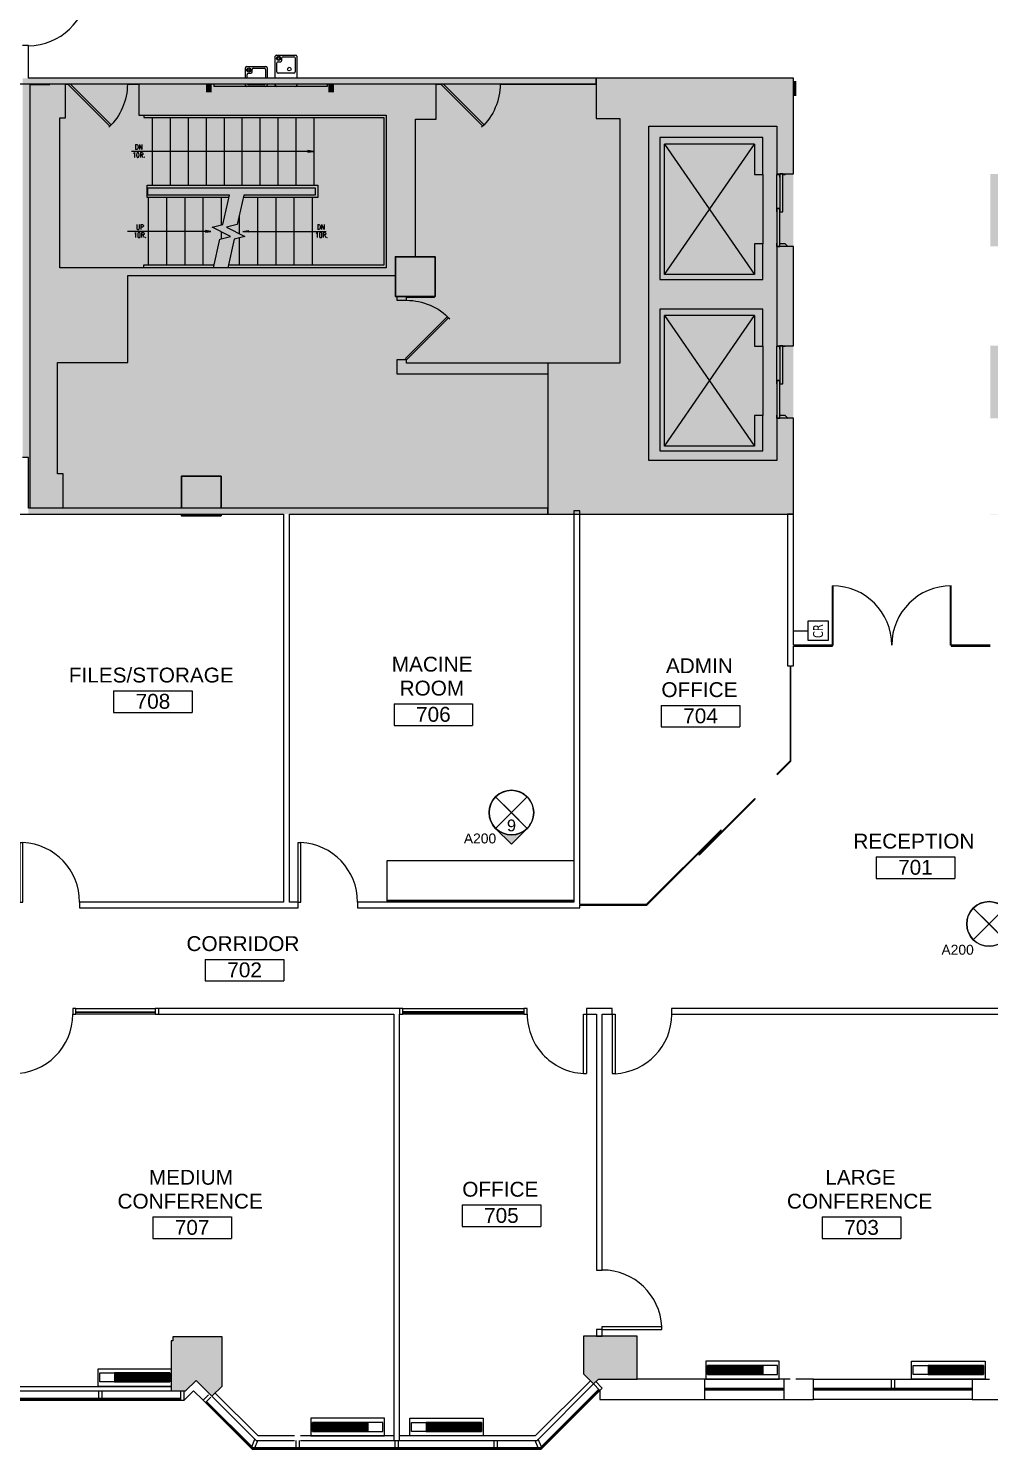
# Model space of a CAD drawing. Header units: inches. Extents: x 41 to 2397, y -2183 to 132.
# Drawn here: x 1273 to 1855, y -2183 to -1322 of the extents above; entities that cross this region are included whole.
import ezdxf

# ---------------------------------------------------------------- set-up
doc = ezdxf.new("R2010")
doc.units = ezdxf.units.IN
doc.header["$MEASUREMENT"] = 0
for name, color, linetype, lineweight in [('8260 Willow Oaks_dwg _2_', 8, 'Continuous', 9), ('A-ANNO-NOTE', 131, 'Continuous', 9), ('A-AREA-IDEN', 2, 'Continuous', 20), ('A-COLS', 52, 'Continuous', 13), ('A-DETL', 250, 'Continuous', 9), ('A-DETL-GENF', 92, 'Continuous', 9), ('A-DOOR', 31, 'Continuous', 9), ('A-DOOR-FRAM', 31, 'Continuous', 9), ('A-GLAZ', 151, 'Continuous', 9), ('A-WALL', 113, 'Continuous', 13), ('A-WALL-PATT', 111, 'Continuous', 13), ('G-ANNO-SYMB', 111, 'Continuous', 9), ('I-WALL', 2, 'Continuous', 9), ('LEVEL 07 BB', 250, 'Continuous', 9), ('Q-CASE', 31, 'Continuous', 9)]:
    doc.layers.add(name, color=color, linetype=linetype, lineweight=lineweight)
doc.styles.add('Arial_1', font='arial.ttf', dxfattribs={"height": 9})
doc.styles.add('Arial_2', font='arial.ttf', dxfattribs={"height": 6})
doc.styles.add('Arial_3', font='arial.ttf', dxfattribs={"height": 7.125})
doc.styles.add('RomanS', font='romans__.ttf', dxfattribs={"width": 0.7, "height": 3})
doc.styles.add('Tahoma', font='tahoma.ttf', dxfattribs={"width": 0.85, "height": 6})

# ---------------------------------------------------------------- blocks, each defined once
blk = doc.blocks.new('Double-Glass - No Frame - 72_ x 96_-2418753-New Construction - Partition Plan')
at = {"layer": 'A-DOOR', "color": 7, "lineweight": 20}
for p, q in [((-36, 36.25), (-35.5, 36.25)), ((-36, 0.25), (-36, 36.25)), ((-35.5, 0.25), (-35.5, 36.25)), ((35.5, 0.25), (35.5, 36.25)), ((36, 0.25), (36, 36.25)), ((-36, 0.25), (-35.5, 0.25)), ((36, 0.25), (35.5, 0.25))]:
    blk.add_line(p, q, dxfattribs=at)
at = {"layer": 'A-DOOR'}
for centre, start, end in [((-36, 0.25), 0, 90), ((36, 0.25), 90, 180)]:
    blk.add_arc(centre, 36, start, end, dxfattribs=at)
blk = doc.blocks.new('Counter Top - Standard Counter Top w_ Backsplash-2471402-New Construction - Partition Plan')
at = {"layer": 'Q-CASE', "lineweight": 13}
for p, q in [((-47.26, 25), (65.9, 25)), ((-47.26, 0), (-47.26, 25)), ((65.9, 0.75), (-47.26, 0.75)), ((65.9, 0), (-47.26, 0))]:
    blk.add_line(p, q, dxfattribs=at)
blk = doc.blocks.new('Single-Flush - 36_ x 84_-2431520-New Construction - Partition Plan')
at = {"layer": 'A-DOOR', "color": 7, "lineweight": 20}
for p, q in [((16.25, -1.75), (16.25, -37.77)), ((18, -1.75), (16.25, -1.75)), ((18, -1.75), (18, -37.77)), ((18, -37.77), (16.25, -37.77))]:
    blk.add_line(p, q, dxfattribs=at)
at = {"layer": 'A-DOOR'}
blk.add_arc((18, -1.75), 36.07, 180, 267.21884, dxfattribs=at)
blk = doc.blocks.new('Sliding - Single-Glass - No Frame - 48_ x 96_-2582501-New Construction - Partition Plan')
at = {"layer": 'A-DOOR', "color": 7, "lineweight": 20}
for p, q in [((-44, -0.75), (-44, -1.25)), ((4, -0.75), (-44, -0.75)), ((-44, -1.25), (4, -1.25)), ((4, -1.25), (4, -0.75))]:
    blk.add_line(p, q, dxfattribs=at)
blk = doc.blocks.new('Single-Flush - 36_ x 84_-2419494-New Construction - Partition Plan')
at = {"layer": 'A-DOOR', "color": 7, "lineweight": 20}
for p, q in [((16.25, 1.75), (16.25, 37.77)), ((18, 37.77), (16.25, 37.77)), ((18, 1.75), (18, 37.77)), ((18, 1.75), (16.25, 1.75))]:
    blk.add_line(p, q, dxfattribs=at)
at = {"layer": 'A-DOOR'}
blk.add_arc((18, 1.75), 36.07, 92.78116, 180, dxfattribs=at)
blk = doc.blocks.new('Columns 1 - Columns 1-2495298-New Construction - Partition Plan')
at = {"layer": 'A-COLS', "lineweight": 9}
h = blk.add_hatch(color=55, dxfattribs=at)
h.paths.add_polyline_path([(-344.46, -2150.94), (-338.28, -2144.77), (-338.28, -2115.04), (-368.16, -2115.04), (-368.16, -2117.34), (-369.17, -2117.34), (-369.17, -2147.78), (-360.5, -2147.78), (-354.06, -2141.34), (-347.61, -2147.78)], flags=0)
h.paths.add_polyline_path([(249.67, -2143.52), (255.5, -2137.69), (255.5, -2113.67), (220.65, -2113.67), (220.65, -2140.53), (220.23, -2113.67), (217.01, -2113.67), (217.01, -2140.67), (246.82, -2140.67)], flags=0)
h.paths.add_polyline_path([(-113.19, -2143.52), (-110.22, -2140.54), (-86.7, -2140.54), (-86.7, -2114.54), (-119.32, -2114.54), (-119.32, -2137.38), (-116.16, -2140.54)], flags=0)
h.paths.add_polyline_path([(-585.22, -2121.95), (-578.56, -2115.29), (-578.56, -2080.06), (-607.29, -2080.06), (-607.29, -2117.79), (-601.06, -2117.79), (-595.22, -2111.95), (-589.37, -2117.79)], flags=0)
h.paths.add_polyline_path([(-819.17, -2073), (-819.17, -2049), (-846.02, -2049), (-846.02, -2068.52), (-841.54, -2073)], flags=0)
h.paths.add_polyline_path([(-1068.66, -1845.88), (-1055.93, -1833.15), (-1055.93, -1808.86), (-1085.69, -1808.86), (-1085.69, -1828.86), (-1081.39, -1833.15)], flags=0)
h.paths.add_polyline_path([(-1277.28, -1619.05), (-1276.44, -1619.05), (-1276.44, -1589.05), (-1277.28, -1589.05), (-1277.28, -1587.14), (-1301.28, -1587.14), (-1301.28, -1589.05), (-1309.94, -1589.05), (-1317.71, -1596.83), (-1295.49, -1619.05)], flags=0)
h.paths.add_polyline_path([(-1072.88, -1617.89), (-1058.94, -1617.89), (-1058.94, -1593.96), (-1083.3, -1593.96), (-1083.3, -1617.89)], flags=0)
h.paths.add_polyline_path([(-819.99, -1615.25), (-818.48, -1615.25), (-818.48, -1589.87), (-842.8, -1589.87), (-842.8, -1615.25), (-820.03, -1615.25)], flags=0)
h.paths.add_polyline_path([(-603.13, -1613.61), (-578.8, -1612.78), (-578.8, -1591.25), (-603.13, -1591.25), (-603.13, -1612.78)], flags=0)
h.paths.add_polyline_path([(-844.96, -1400.7), (-770.86, -1400.7), (-770.86, -1352.13), (-844.96, -1352.13)], flags=0)
h.paths.add_polyline_path([(-1059.3, -1379.2), (-1059.3, -1352.54), (-1083.3, -1352.54), (-1083.3, -1379.2)], flags=0)
h.paths.add_polyline_path([(-578.86, -1376.13), (-578.86, -1352.13), (-602.86, -1352.13), (-602.86, -1376.13)], flags=0)
h.paths.add_polyline_path([(-1312.55, -1375.07), (-1312.55, -1351.07), (-1313.43, -1351.07), (-1313.43, -1349.42), (-1344.55, -1349.42), (-1344.55, -1375.07), (-1313.43, -1375.07)], flags=0)
h.paths.add_polyline_path([(-1333.32, -1179.82), (-1313.99, -1179.82), (-1313.99, -1178.54), (-1311.93, -1178.54), (-1311.93, -1148.62), (-1333.32, -1148.62), (-1344.55, -1159.85), (-1344.55, -1178.54), (-1337.99, -1178.54), (-1337.99, -1179.82)], flags=0)
h.paths.add_polyline_path([(-1054.31, -921.65), (-1054.31, -892.1), (-1066.36, -880.04), (-1096.08, -909.76), (-1084.18, -921.65), (-1066.36, -921.65)], flags=0)
h.paths.add_polyline_path([(-843.09, -889.56), (-813.47, -889.56), (-813.47, -857.49), (-823.93, -847.03), (-829.95, -853.04), (-843.09, -853.04), (-843.09, -865.56), (-843.73, -865.56), (-843.73, -889.56)], flags=0)
h.paths.add_polyline_path([(-607.26, -853.79), (-577.38, -853.79), (-577.38, -820.29), (-607.26, -820.29)], flags=0)
at = {"layer": 'A-COLS', "color": 7, "lineweight": 20}
for p, q in [((-369.17, -2117.34), (-369.17, -2147.78)), ((-368.16, -2117.34), (-369.17, -2117.34)), ((-338.28, -2115.04), (-368.16, -2115.04)), ((-368.16, -2115.04), (-368.16, -2117.34)), ((-338.28, -2144.77), (-338.28, -2115.04)), ((-86.7, -2114.54), (-119.32, -2114.54)), ((-119.32, -2114.54), (-119.32, -2137.38)), ((-86.7, -2140.54), (-86.7, -2114.54)), ((-360.5, -2147.78), (-354.06, -2141.34)), ((-354.06, -2141.34), (-344.46, -2150.94)), ((-119.32, -2137.38), (-113.19, -2143.52)), ((-113.19, -2143.52), (-110.22, -2140.54)), ((-110.22, -2140.54), (-86.7, -2140.54)), ((-369.17, -2147.78), (-360.5, -2147.78)), ((-344.46, -2150.94), (-338.28, -2144.77))]:
    blk.add_line(p, q, dxfattribs=at)
blk = doc.blocks.new('Walls 1 - Walls 1-2578092-New Construction - Partition Plan')
at = {"layer": 'A-WALL'}
h = blk.add_hatch(color=8, dxfattribs=at)
h.paths.add_polyline_path([(7.89, -1616.28), (7.89, -1558.28), (-2.11, -1558.28), (-2.11, -1583.92), (-79.61, -1583.92), (-79.61, -1381.17), (-2.11, -1381.17), (-2.11, -1410.13), (7.89, -1410.13), (7.89, -1352.13), (-111.59, -1352.13), (-111.59, -1376.5), (-97.34, -1376.5), (-97.34, -1524.88), (-140.97, -1524.88), (-140.97, -1616.28), (-79.61, -1616.28)], flags=0)
h.paths.add_polyline_path([(7.89, -1514.28), (7.89, -1454.13), (-2.11, -1454.13), (-2.11, -1514.28)], flags=0)
at = {"layer": 'A-WALL', "color": 7, "lineweight": 20}
for p, q in [((7.89, -1352.13), (-111.59, -1352.13)), ((-111.59, -1352.13), (-111.59, -1376.5)), ((7.89, -1410.13), (7.89, -1352.13)), ((-111.59, -1376.5), (-97.34, -1376.5)), ((-97.34, -1376.5), (-97.34, -1524.88)), ((-79.61, -1583.92), (-79.61, -1381.17)), ((-79.61, -1381.17), (-2.11, -1381.17)), ((-2.11, -1381.17), (-2.11, -1410.13)), ((-2.11, -1410.13), (7.89, -1410.13)), ((7.89, -1454.13), (-2.11, -1454.13)), ((-2.11, -1454.13), (-2.11, -1514.28)), ((7.89, -1514.28), (7.89, -1454.13)), ((-2.11, -1514.28), (7.89, -1514.28)), ((-97.34, -1524.88), (-140.97, -1524.88)), ((-140.97, -1524.88), (-140.97, -1616.28)), ((7.89, -1558.28), (-2.11, -1558.28)), ((-2.11, -1558.28), (-2.11, -1583.92)), ((7.89, -1616.28), (7.89, -1558.28)), ((-2.11, -1583.92), (-79.61, -1583.92)), ((-140.97, -1616.28), (7.89, -1616.28))]:
    blk.add_line(p, q, dxfattribs=at)
blk = doc.blocks.new('Sliding-2 panel - No Glass - 60_ x 84_ 2-2578987-New Construction - Partition Plan')
at = {"layer": 'A-DOOR', "lineweight": 13}
for points in [[(-22, 8.25), (1, 8.25), (1, 10), (-22, 10)], [(-1, 8.25), (-1, 6.5), (22, 6.5), (22, 8.25)]]:
    blk.add_hatch(color=8, dxfattribs=at).paths.add_polyline_path(points, flags=0)
at = {"layer": 'A-DOOR', "color": 7, "lineweight": 20}
for p, q in [((1, 10), (-22, 10)), ((-22, 10), (-22, 8.25)), ((1, 8.25), (1, 10)), ((-22, 8.25), (1, 8.25)), ((22, 8.25), (-1, 8.25)), ((-1, 8.25), (-1, 6.5)), ((-1, 6.5), (22, 6.5)), ((22, 6.5), (22, 8.25))]:
    blk.add_line(p, q, dxfattribs=at)
at = {"layer": 'A-DOOR-FRAM', "color": 7, "lineweight": 20}
for p, q in [((-22, 10), (-22, 8.25)), ((-22, 10), (-20, 10)), ((-1, 10), (1, 10)), ((1, 10), (1, 8.25)), ((-22, 8.25), (-20, 8.25)), ((-1, 8.25), (-1, 6.5)), ((-1, 8.25), (1, 8.25)), ((-1, 8.25), (1, 8.25)), ((-1, 6.5), (1, 6.5)), ((20, 8.25), (22, 8.25)), ((20, 6.5), (22, 6.5)), ((22, 8.25), (22, 6.5))]:
    blk.add_line(p, q, dxfattribs=at)
blk = doc.blocks.new('Single-Flush - With Sidelight - 36_ x 94_-2594335-New Construction - Partition Plan')
at = {"layer": 'A-DOOR', "color": 7, "lineweight": 20}
for p, q in [((-16, 37.75), (-18, 37.75)), ((-18, 1.75), (-18, 37.75)), ((-16, 37.75), (-16, 1.75)), ((-16, 1.75), (-18, 1.75))]:
    blk.add_line(p, q, dxfattribs=at)
at = {"layer": 'A-DOOR'}
blk.add_arc((-18, 1.75), 36, 360, 90, dxfattribs=at)
at = {"layer": 'A-DOOR-FRAM', "color": 7, "lineweight": 20}
blk.add_line((95.41, -1.75), (95.41, 1.75), dxfattribs=at)
at = {"layer": 'A-GLAZ', "color": 7, "lineweight": 20}
for p, q in [((93.41, 0.75), (20, 0.75)), ((20, 0.75), (20, 0.25)), ((20, 0.25), (93.41, 0.25)), ((93.41, 0.25), (93.41, 0.75))]:
    blk.add_line(p, q, dxfattribs=at)
blk = doc.blocks.new('Single-Flush - With Sidelight - 36_ x 94_-2594658-New Construction - Partition Plan')
at = {"layer": 'A-DOOR', "color": 7, "lineweight": 20}
for p, q in [((-16, -1.75), (-18, -1.75)), ((-18, -1.75), (-18, -37.75)), ((-16, -37.75), (-16, -1.75)), ((-16, -37.75), (-18, -37.75))]:
    blk.add_line(p, q, dxfattribs=at)
at = {"layer": 'A-DOOR'}
blk.add_arc((-18, -1.75), 36, 270, 0, dxfattribs=at)
at = {"layer": 'A-DOOR-FRAM', "color": 7, "lineweight": 20}
blk.add_line((70, 1.75), (70, -1.75), dxfattribs=at)
at = {"layer": 'A-GLAZ', "color": 7, "lineweight": 20}
for p, q in [((20, -0.75), (20, -0.25)), ((20, -0.25), (68, -0.25)), ((68, -0.75), (20, -0.75)), ((68, -0.25), (68, -0.75))]:
    blk.add_line(p, q, dxfattribs=at)
blk = doc.blocks.new('8260 Willow Oaks_dwg_8260_7th Floor_ARCH_BB_dwg_DR-45-2427410-07 DEMO-2439553-New Construction - Partition Plan')
at = {"layer": 'LEVEL 07 BB'}
blk.add_line((0.038, -0.003), (0.728, 0.686), dxfattribs=at)
at = {"layer": 'LEVEL 07 BB', "flags": 128}
blk.add_lwpolyline([(0.707, 0.707), (0, 0), (0.003, -0.003)], dxfattribs=at)
at = {"layer": 'LEVEL 07 BB'}
blk.add_arc((0, 0), 1, 360, 46.5604, dxfattribs=at)
blk = doc.blocks.new('8260 Willow Oaks_dwg_8260_7th Floor_ARCH_BB_dwg_DR-45-2427410-07 DEMO-V1-New Construction - Partition Plan')
at = {"layer": 'LEVEL 07 BB', "flags": 128}
blk.add_lwpolyline([(0.707, 0.707), (0, 0), (0.021, -0.021), (0.728, 0.686)], dxfattribs=at)
at = {"layer": 'LEVEL 07 BB'}
blk.add_arc((0, 0), 1, 360, 46.5604, dxfattribs=at)
blk = doc.blocks.new('8260 Willow Oaks_dwg_8260_7th Floor_ARCH_BB_dwg_HC-WATERFOUNTAIN-2427416-07 DEMO-2439558-New Construction - Partition Plan')
at = {"layer": 'LEVEL 07 BB'}
for p, q in [((-6.5, 5), (-6.5, 18.25)), ((-5.75, 19), (5.75, 19)), ((-2.5, 15.75), (-2.5, 17.25)), ((-1.75, 18), (4.75, 18)), ((5.5, 17.25), (5.5, 8.75)), ((6.5, 18.25), (6.5, 5)), ((-5.5, 8.75), (-5.5, 14.25)), ((-4.75, 15), (-3.25, 15)), ((-6.5, 0.75), (-6.5, 1.5)), ((5.75, 0), (-5.75, 0)), ((4.75, 8), (-4.75, 8)), ((6.5, 1.5), (6.5, 0.75))]:
    blk.add_line(p, q, dxfattribs=at)
for centre, radius in [((-4.5, 17), 1.27), ((-4.5, 17), 0.655), ((2, 10.5), 1.09)]:
    blk.add_circle(centre, radius, dxfattribs=at)
for centre, start, end in [((-5.75, 18.25), 90, 180), ((-1.75, 17.25), 90, 180), ((4.75, 17.25), 360, 90), ((5.75, 18.25), 360, 90), ((-4.75, 14.25), 90, 180), ((-4.75, 8.75), 180, 270), ((-3.25, 15.75), 270, 0), ((4.75, 8.75), 270, 0), ((-5.75, 0.75), 180, 270), ((5.75, 0.75), 270, 0)]:
    blk.add_arc(centre, 0.75, start, end, dxfattribs=at)
blk = doc.blocks.new('8260 Willow Oaks_dwg_8260_7th Floor_ARCH_BB_dwg_WATERFOUNTAIN-2427417-07 DEMO-2439559-New Construction - Partition Plan')
at = {"layer": 'LEVEL 07 BB'}
for p, q in [((-6.5, 5), (-6.5, 11.25)), ((-5.75, 12), (5.75, 12)), ((-2.5, 8.75), (-2.5, 10.25)), ((-1.75, 11), (4.75, 11)), ((5.5, 10.25), (5.5, 5)), ((6.5, 11.25), (6.5, 5)), ((-6.5, 0.75), (-6.5, 1.5)), ((5.75, 0), (-5.75, 0)), ((-5.5, 5), (-5.5, 7.25)), ((-4.75, 8), (-3.25, 8)), ((4.75, 1), (-4.75, 1)), ((6.5, 1.5), (6.5, 0.75))]:
    blk.add_line(p, q, dxfattribs=at)
for radius in [1.27, 0.655]:
    blk.add_circle((-4.5, 10), radius, dxfattribs=at)
for centre, start, end in [((-5.75, 11.25), 90, 180), ((-3.25, 8.75), 270, 0), ((-1.75, 10.25), 90, 180), ((4.75, 10.25), 360, 90), ((5.75, 11.25), 360, 90), ((-5.75, 0.75), 180, 270), ((-4.75, 7.25), 90, 180), ((-4.75, 1.75), 201.2132, 270), ((4.75, 1.75), 270, 338.7868), ((5.75, 0.75), 270, 0)]:
    blk.add_arc(centre, 0.75, start, end, dxfattribs=at)
blk = doc.blocks.new('8260 Willow Oaks_dwg _2_-2439531-New Construction - Partition Plan')
at = {"layer": 'A-COLS', "lineweight": 9}
blk.add_hatch(color=250, dxfattribs=at).paths.add_polyline_path([(32809.96, 9103.7), (32833.96, 9103.7), (32833.96, 9127.7), (32809.96, 9127.7), (32809.96, 9108.18)], flags=0)
at = {"layer": 'A-WALL-PATT', "lineweight": 9}
for points in [[(33052.81, 9225.17), (33052.81, 9234.17), (33051.09, 9234.17), (33051.09, 9225.17)], [(32698.71, 9227.42), (32698.71, 9232.45), (32695.21, 9232.45), (32695.21, 9227.42)], [(32769.21, 9227.42), (32769.21, 9230.92), (32698.71, 9230.92), (32698.71, 9227.42)], [(32769.21, 9227.42), (32772.71, 9227.42), (32772.71, 9232.45), (32769.21, 9232.45)], [(32704.32, 8975.29), (32902.23, 8975.29), (32902.23, 8975.54), (32587.71, 8975.54), (32587.71, 8975.29), (32680.32, 8975.29)]]:
    blk.add_hatch(color=250, dxfattribs=at).paths.add_polyline_path(points, flags=0)
h = blk.add_hatch(color=250, dxfattribs=at)
h.paths.add_polyline_path([(32584.21, 8971.61), (32587.71, 8971.61), (32587.71, 8971.79), (32584.21, 8971.79)], flags=0)
h.paths.add_polyline_path([(32587.59, 8975.29), (32587.71, 8975.29), (32587.71, 9232.45), (32584.21, 9232.45), (32584.21, 9140.23), (32584.34, 9140.23), (32584.34, 9115.23), (32584.21, 9115.23), (32584.21, 9006.02), (32587.59, 9006.02)], flags=0)
h = blk.add_hatch(color=250, dxfattribs=at)
h.paths.add_polyline_path([(32680.32, 8970.71), (32704.32, 8970.71), (32704.32, 8971.79), (32680.32, 8971.79)], flags=0)
h.paths.add_polyline_path([(32680.32, 8975.54), (32704.32, 8975.54), (32704.32, 8994.71), (32680.32, 8994.71)], flags=0)
at = {"layer": 'LEVEL 07 BB'}
for points in [[(32756.91, 9191.03), (32760.16, 9191.57), (32756.91, 9192.11)], [(32694.93, 9142.53), (32698.18, 9143.07), (32694.93, 9143.61)], [(32720.68, 9142.53), (32720.68, 9143.61), (32717.43, 9143.07)]]:
    blk.add_hatch(color=256, dxfattribs=at).paths.add_polyline_path(points, flags=0)
at = {"layer": 'A-COLS', "color": 10, "lineweight": 30, "flags": 128}
blk.add_lwpolyline([(32833.96, 9103.7), (32833.96, 9127.7), (32809.96, 9127.7), (32809.96, 9103.7)], close=True, dxfattribs=at)
at = {"layer": 'A-DETL', "color": 7, "lineweight": 20, "flags": 128}
blk.add_lwpolyline([(32600.63, 9231.89), (32588.45, 9231.89), (32588.45, 8975.54)], dxfattribs=at)
at = {"layer": 'A-WALL', "color": 10, "lineweight": 30, "flags": 128}
for points in [[(32704.32, 8975.54), (32704.32, 8994.71), (32680.32, 8994.71), (32680.32, 8975.54)], [(32680.32, 8971.79), (32680.32, 8970.71), (32704.32, 8970.71), (32704.32, 8971.79)]]:
    blk.add_lwpolyline(points, dxfattribs=at)
at = {"layer": 'LEVEL 07 BB'}
for p, q in [((32662.6, 9212.07), (32662.6, 9171.07)), ((32673.48, 9212.07), (32673.48, 9171.07)), ((32684.35, 9212.07), (32684.35, 9171.07)), ((32695.23, 9212.07), (32695.23, 9171.07)), ((32706.1, 9212.07), (32706.1, 9171.07)), ((32716.98, 9212.07), (32716.98, 9171.07)), ((32727.85, 9212.07), (32727.85, 9171.07)), ((32738.73, 9212.07), (32738.73, 9171.07)), ((32749.6, 9212.07), (32749.6, 9171.07)), ((32760.48, 9212.07), (32760.48, 9171.07)), ((33032.59, 9177.53), (33032.59, 9135.53)), ((33041.09, 9177.95), (33041.09, 9177.53)), ((32660.23, 9163.57), (32660.23, 9122.57)), ((32671.26, 9163.57), (32671.26, 9122.57)), ((32682.28, 9163.57), (32682.28, 9122.57)), ((32693.31, 9163.57), (32693.31, 9122.57)), ((32704.34, 9163.57), (32704.34, 9146.96)), ((32726.39, 9163.57), (32726.39, 9122.57)), ((32737.42, 9163.57), (32737.42, 9122.57)), ((32748.45, 9163.57), (32748.45, 9122.57)), ((32759.48, 9163.57), (32759.48, 9122.57)), ((32715.37, 9152.78), (32715.37, 9141.77)), ((32704.34, 9142.93), (32704.34, 9138.66)), ((32715.37, 9139.25), (32715.37, 9122.57)), ((33032.59, 9073.53), (33032.59, 9031.53)), ((33041.09, 9073.79), (33041.09, 9073.53)), ((32640.41, 8450.04), (32672.66, 8450.04)), ((32640.41, 8449.54), (32672.66, 8449.54)), ((33031.87, 8454.53), (32999.62, 8454.53)), ((33031.87, 8454.03), (32999.62, 8454.03)), ((33031.87, 8453.53), (32999.62, 8453.53)), ((33031.87, 8453.03), (32999.62, 8453.03)), ((33031.87, 8452.53), (32999.62, 8452.53)), ((33031.87, 8452.03), (32999.62, 8452.03)), ((33031.87, 8451.53), (32999.62, 8451.53)), ((33133.33, 8454.53), (33165.58, 8454.53)), ((33133.33, 8454.03), (33165.58, 8454.03)), ((33133.33, 8453.53), (33165.58, 8453.53)), ((33133.33, 8453.03), (33165.58, 8453.03)), ((33133.33, 8452.53), (33165.58, 8452.53)), ((33133.33, 8452.03), (33165.58, 8452.03)), ((33133.33, 8451.53), (33165.58, 8451.53)), ((32640.41, 8449.04), (32672.66, 8449.04)), ((32640.41, 8448.54), (32672.66, 8448.54)), ((32640.41, 8448.04), (32672.66, 8448.04)), ((32640.41, 8447.54), (32672.66, 8447.54)), ((32640.41, 8447.04), (32672.66, 8447.04)), ((32997.24, 8447.53), (32956.5, 8447.53)), ((32997.24, 8442.03), (33045.24, 8442.03)), ((32997.24, 8441.53), (33045.24, 8441.53)), ((32997.24, 8441.03), (33045.24, 8441.03)), ((33045.24, 8447.53), (33045.24, 8435.2)), ((33063.25, 8442.03), (33159.5, 8442.03)), ((33063.25, 8441.53), (33159.5, 8441.53)), ((33063.25, 8441.03), (33159.5, 8441.03)), ((33110.37, 8447.53), (33110.37, 8442.03)), ((33112.37, 8447.53), (33112.37, 8442.03)), ((33159.5, 8447.53), (33169.85, 8447.53)), ((32674.03, 8440.29), (32572.65, 8440.29)), ((32630.03, 8440.29), (32630.03, 8435.79)), ((32632.03, 8440.29), (32632.03, 8435.79)), ((32679.65, 8440.29), (32679.65, 8434.79)), ((32693.44, 8434.66), (32696.74, 8437.96)), ((32698.1, 8436.5), (32694.85, 8433.24)), ((33159.5, 8435.2), (33063.25, 8435.2)), ((32792.66, 8420.04), (32760.41, 8420.04)), ((32792.66, 8419.54), (32760.41, 8419.54)), ((32792.66, 8419.04), (32760.41, 8419.04)), ((32792.66, 8418.54), (32760.41, 8418.54)), ((32792.66, 8418.04), (32760.41, 8418.04)), ((32792.66, 8417.54), (32760.41, 8417.54)), ((32792.66, 8417.04), (32760.41, 8417.04)), ((32829.29, 8420.04), (32861.54, 8420.04)), ((32829.29, 8419.54), (32861.54, 8419.54)), ((32829.29, 8419.04), (32861.54, 8419.04)), ((32829.29, 8418.54), (32861.54, 8418.54)), ((32829.29, 8418.04), (32861.54, 8418.04)), ((32829.29, 8417.54), (32861.54, 8417.54)), ((32829.29, 8417.04), (32861.54, 8417.04)), ((32722.95, 8406.56), (32724.81, 8411.06)), ((32724.8, 8405.79), (32726.66, 8410.29)), ((32749.66, 8410.29), (32749.66, 8405.79)), ((32751.66, 8410.29), (32751.66, 8405.79)), ((32808.91, 8413.04), (32752.36, 8413.04)), ((32752.36, 8410.29), (32808.91, 8410.29)), ((32809.66, 8410.29), (32809.66, 8405.79)), ((32811.66, 8410.29), (32811.66, 8405.79)), ((32869.66, 8410.29), (32869.66, 8405.79)), ((32871.66, 8410.29), (32871.66, 8405.79)), ((32896.52, 8405.79), (32894.66, 8410.29)), ((32898.37, 8406.56), (32896.51, 8411.06))]:
    blk.add_line(p, q, dxfattribs=at)
at = {"layer": 'LEVEL 07 BB', "flags": 128}
for points in [[(32647.54, 9232.45), (32647.54, 9232.32), (32654.48, 9232.32), (32654.48, 9213.57), (32804.35, 9213.57), (32804.35, 9121.07), (32606.6, 9121.07), (32606.6, 9211.82), (32609.98, 9211.82), (32609.98, 9232.32), (32611.54, 9232.32), (32611.54, 9232.45)], [(32768.67, 9232.45), (32768.67, 9230.95), (32700.17, 9230.95), (32700.17, 9232.45)], [(32822.1, 9127.7), (32822.1, 9211.2), (32834.73, 9211.2), (32834.73, 9232.32), (32837.42, 9232.32), (32837.42, 9232.45)], [(32873.42, 9232.45), (32873.42, 9232.32), (32931.6, 9232.32)], [(32657.6, 9213.57), (32657.6, 9212.07), (32802.85, 9212.07), (32802.85, 9122.57), (32708.76, 9122.57)], [(33027.59, 9196.03), (33027.59, 9177.53), (33032.59, 9177.53), (33032.59, 9200.03), (32970.09, 9200.03), (32970.09, 9114.03), (33032.59, 9114.03), (33032.59, 9135.53), (33027.59, 9135.53), (33027.59, 9117.03)], [(32760.16, 9191.57), (32756.91, 9192.11), (32756.91, 9191.03), (32760.16, 9191.57), (32649.94, 9191.57)], [(32973.09, 9117.03), (32973.09, 9196.03), (33027.59, 9117.03), (32973.09, 9117.03), (33027.59, 9196.03), (32973.09, 9196.03)], [(33041.09, 9156.95), (33041.09, 9177.53), (33042.84, 9177.53)], [(33044.59, 9177.53), (33046.09, 9177.53), (33046.5, 9177.95)], [(32709.03, 9163.57), (32659.6, 9163.57), (32659.6, 9171.07), (32762.85, 9171.07), (32762.85, 9163.57), (32717.73, 9163.57)], [(32699.74, 9121.07), (32703.54, 9138.45), (32710.04, 9140.1), (32698.96, 9145.6), (32705.46, 9147.25), (32709.36, 9165.07), (32659.85, 9165.07), (32659.85, 9169.57), (32761.35, 9169.57), (32761.35, 9165.07), (32718.05, 9165.07), (32714.16, 9147.25), (32707.66, 9145.6), (32718.74, 9140.1), (32712.23, 9138.45), (32708.43, 9121.07)], [(32698.18, 9143.07), (32694.93, 9143.61), (32694.93, 9142.53), (32698.18, 9143.07), (32647.56, 9143.07)], [(32717.43, 9143.07), (32720.68, 9143.61), (32720.68, 9142.53), (32717.43, 9143.07), (32768.04, 9143.07)], [(33047.67, 9133.95), (33046.09, 9135.53), (33042.84, 9135.53)], [(32700.07, 9122.57), (32657.23, 9122.57), (32657.23, 9121.07)], [(32608.73, 8975.54), (32608.73, 8996.07), (32605.23, 8996.07), (32605.23, 9063.7), (32647.73, 9063.7), (32647.73, 9116.32), (32809.96, 9116.32)], [(32810.73, 9103.7), (32810.73, 9101.32), (32816.73, 9101.32), (32816.73, 9103.2), (32833.73, 9103.2), (32833.73, 9103.7)], [(33027.59, 9092.03), (33027.59, 9073.53), (33032.59, 9073.53), (33032.59, 9096.03), (32970.09, 9096.03), (32970.09, 9010.03), (33032.59, 9010.03), (33032.59, 9031.53), (33027.59, 9031.53), (33027.59, 9013.03)], [(32973.09, 9013.03), (32973.09, 9092.03), (33027.59, 9013.03), (32973.09, 9013.03), (33027.59, 9092.03), (32973.09, 9092.03)], [(33041.09, 9052.79), (33041.09, 9073.53), (33042.84, 9073.53)], [(33044.59, 9073.53), (33046.09, 9073.53), (33046.34, 9073.79)], [(32902.23, 9063.2), (32816.73, 9063.2), (32816.73, 9065.32), (32810.73, 9065.32), (32810.73, 9056.7), (32902.23, 9056.7)], [(33047.83, 9029.79), (33046.09, 9031.53), (33042.84, 9031.53)], [(32456.56, 8467.54), (32453.67, 8464.66), (32483.54, 8434.79), (32681.9, 8434.79)], [(32679.65, 8435.29), (32483.75, 8435.29), (32455.44, 8463.6)], [(32679.65, 8435.79), (32483.95, 8435.79), (32455.8, 8463.95)], [(32572.65, 8443.04), (32674.03, 8443.04), (32629.79, 8443.04), (32629.79, 8453.79), (32674.03, 8453.79)], [(32935.31, 8442.08), (32898.02, 8404.79), (32723.3, 8404.79), (32693.44, 8434.66), (32687.6, 8440.49), (32681.9, 8434.79), (32681.9, 8440.29)], [(32933.54, 8441.02), (32897.81, 8405.29), (32723.51, 8405.29), (32695.2, 8433.6)], [(32933.19, 8441.38), (32897.61, 8405.79), (32723.71, 8405.79), (32695.56, 8433.95)], [(32928.06, 8446.5), (32894.6, 8413.04), (32812.41, 8413.04)], [(32812.41, 8410.29), (32895.74, 8410.29), (32930.01, 8444.56)], [(32930.01, 8444.56), (32933.9, 8440.67), (32933.9, 8435.2), (32997.24, 8435.2), (33045.24, 8435.2), (33063.25, 8435.2), (33063.25, 8447.53), (33052.55, 8447.53)], [(32931.42, 8445.97), (32935.31, 8442.08), (32933.9, 8440.67)], [(33049.05, 8447.53), (33045.24, 8447.53), (32997.24, 8447.53), (32997.24, 8435.2)], [(33063.25, 8447.53), (33159.5, 8447.53), (33159.5, 8435.2), (33177.5, 8435.2)], [(32698.99, 8436.88), (32725.58, 8410.29), (32748.86, 8410.29)], [(32748.86, 8413.04), (32726.72, 8413.04), (32701, 8438.76)]]:
    blk.add_lwpolyline(points, dxfattribs=at)
for points in [[(33042.5, 8447.53), (33042.5, 8458.28), (32998, 8458.28), (32998, 8447.53)], [(33122.71, 8447.53), (33122.71, 8458.28), (33167.21, 8458.28), (33167.21, 8447.53)], [(32630.79, 8445.79), (32630.79, 8451.29), (32673.29, 8451.29), (32673.29, 8445.79)], [(32673.29, 8445.79), (32673.29, 8451.29), (32639.79, 8451.29), (32639.79, 8445.79)], [(32672.66, 8446.42), (32672.66, 8450.67), (32640.41, 8450.67), (32640.41, 8446.42)], [(32999, 8450.28), (32999, 8455.78), (33032.5, 8455.78), (33032.5, 8450.28)], [(33041.5, 8450.28), (33041.5, 8455.78), (32999, 8455.78), (32999, 8450.28)], [(32999.62, 8450.91), (32999.62, 8455.16), (33031.87, 8455.16), (33031.87, 8450.91)], [(33123.71, 8450.28), (33123.71, 8455.78), (33166.21, 8455.78), (33166.21, 8450.28)], [(33166.21, 8450.28), (33166.21, 8455.78), (33132.71, 8455.78), (33132.71, 8450.28)], [(33165.58, 8450.91), (33165.58, 8455.16), (33133.33, 8455.16), (33133.33, 8450.91)], [(32803.29, 8413.04), (32803.29, 8423.79), (32758.79, 8423.79), (32758.79, 8413.04)], [(32818.66, 8413.04), (32818.66, 8423.79), (32863.16, 8423.79), (32863.16, 8413.04)], [(32759.79, 8415.79), (32759.79, 8421.29), (32793.29, 8421.29), (32793.29, 8415.79)], [(32802.29, 8415.79), (32802.29, 8421.29), (32759.79, 8421.29), (32759.79, 8415.79)], [(32760.41, 8416.42), (32760.41, 8420.67), (32792.66, 8420.67), (32792.66, 8416.42)], [(32819.66, 8415.79), (32819.66, 8421.29), (32862.16, 8421.29), (32862.16, 8415.79)], [(32862.16, 8415.79), (32862.16, 8421.29), (32828.66, 8421.29), (32828.66, 8415.79)], [(32861.54, 8416.42), (32861.54, 8420.67), (32829.29, 8420.67), (32829.29, 8416.42)]]:
    blk.add_lwpolyline(points, close=True, dxfattribs=at)
for name, p in [('8260 Willow Oaks_dwg_8260_7th Floor_ARCH_BB_dwg_WATERFOUNTAIN-2427417-07 DEMO-2439559-New Construction - Partition Plan', (32725.67, 9230.95)), ('8260 Willow Oaks_dwg_8260_7th Floor_ARCH_BB_dwg_HC-WATERFOUNTAIN-2427416-07 DEMO-2439558-New Construction - Partition Plan', (32743.67, 9230.95))]:
    blk.add_blockref(name, p)
at = {"extrusion": (0, 0, -1), "xscale": 35.99999999998933, "yscale": 35.99999999998933, "zscale": -35.99999999998933}
for name, p, rotation in [('8260 Willow Oaks_dwg_8260_7th Floor_ARCH_BB_dwg_DR-45-2427410-07 DEMO-2439553-New Construction - Partition Plan', (-32611.54, 9232.32), 180), ('8260 Willow Oaks_dwg_8260_7th Floor_ARCH_BB_dwg_DR-45-2427410-07 DEMO-2439553-New Construction - Partition Plan', (-32837.42, 9232.32), 180), ('8260 Willow Oaks_dwg_8260_7th Floor_ARCH_BB_dwg_DR-45-2427410-07 DEMO-V1-New Construction - Partition Plan', (-32816.73, 9065.32), 90.00000000000001)]:
    blk.add_blockref(name, p, dxfattribs=dict(at, rotation=rotation))
at = {"layer": 'LEVEL 07 BB', "color": 7, "char_height": 3, "attachment_point": 1, "line_spacing_factor": 0.983083, "style": 'RomanS'}
for s, insert, width in [('10R.', (32650.55, 9190.85), 8.5941), ('DN', (32652.05, 9195.7), 5.1564), ('UP', (32652.81, 9147.2), 5.1564), ('DN', (32762.42, 9147.2), 5.1564), ('10R.', (32651.31, 9142.35), 8.5941), ('10R.', (32761.32, 9142.35), 8.5941)]:
    blk.add_mtext(s, dxfattribs=dict(at, insert=insert, width=width))
blk = doc.blocks.new('Elevation - Interiors-59324-New Construction - Partition Plan')
at = {"layer": 'G-ANNO-SYMB'}
for p, q in [((-0.0996, 0.0996), (0.0996, -0.0996)), ((0.0996, 0.0996), (-0.0996, -0.0996)), ((0, 0), (-0.0996, 0.0996)), ((-0.0996, 0.0996), (0, 0)), ((0.0996, 0.0996), (0, 0)), ((0, 0), (0.0996, 0.0996)), ((-0.0996, -0.0996), (0, 0)), ((0, 0), (-0.0996, -0.0996)), ((0, 0), (0.0996, -0.0996)), ((0.0996, -0.0996), (0, 0))]:
    blk.add_line(p, q, dxfattribs=at)
blk.add_circle((0, 0), 0.1409, dxfattribs=at)
for start, end in [(135, 225), (45, 135), (315, 45), (225, 315)]:
    blk.add_arc((0, 0), 0.1409, start, end, dxfattribs=at)
blk = doc.blocks.new('Elevation - Triangle - 51_256_-58624-New Construction - Partition Plan')
at = {"layer": 'G-ANNO-SYMB'}
h = blk.add_hatch(color=256, dxfattribs=at)
edge = h.paths.add_edge_path(flags=0)
edge.add_arc((0, -0.0993), 0.1406, 45, 135)
edge.add_line((-0.0994, 0.0002), (0, 0.0996))
edge.add_line((0, 0.0996), (0.0994, 0.0002))
for p, q in [((0, 0.0996), (-0.0996, 0)), ((0, 0.0996), (-0.0994, 0.0002)), ((0.0996, 0), (0, 0.0996)), ((0.0994, 0.0002), (0, 0.0996))]:
    blk.add_line(p, q, dxfattribs=at)
blk.add_arc((0, -0.0993), 0.1406, 45, 135, dxfattribs=at)
blk = doc.blocks.new('FORM Room Tag - Name _ Number-2260771-New Construction - Partition Plan')
at = {"layer": 'A-AREA-IDEN'}
for p, q in [((-0.2444, -0.0231), (-0.2444, -0.1589)), ((-0.2444, -0.0231), (0.2515, -0.0231)), ((0.2515, -0.0231), (0.2515, -0.1589)), ((-0.2444, -0.1589), (0.2515, -0.1589))]:
    blk.add_line(p, q, dxfattribs=at)

msp = doc.modelspace()

# ---------------------------------------------------------------- hatches: boundary and pattern name
at = {"layer": 'A-DETL-GENF'}
h = msp.add_hatch(color=9, dxfattribs=at)
h.paths.add_polyline_path([(1859.9, -1616.53), (1859.9, -1616.28), (1855.68, -1616.28), (1855.68, -1616.53), (1859.18, -1616.53)], flags=0)
h.paths.add_polyline_path([(2389.74, -1612.78), (2389.74, -1360.91), (2378.93, -1360.91), (2378.93, -1377.21), (2354.93, -1377.21), (2354.93, -1355.63), (2231.93, -1355.63), (2231.93, -1377.51), (2207.93, -1377.51), (2207.93, -1355.63), (1999.94, -1355.63), (1999.94, -1466.5), (1970.82, -1466.5), (1970.82, -1591.63), (1999.94, -1591.63), (1999.94, -1612.78), (2122.96, -1612.78)], flags=0)
h.paths.add_polyline_path([(1431.02, -1612.53), (1587.57, -1612.53), (1587.57, -1524.88), (1631.19, -1524.88), (1631.19, -1376.5), (1616.94, -1376.5), (1616.94, -1355.63), (1458.05, -1355.63), (1458.05, -1360.66), (1380.55, -1360.66), (1380.55, -1355.63), (1273.05, -1355.63), (1273.05, -1612.53), (1365.66, -1612.53), (1365.66, -1593.37), (1389.66, -1593.37), (1389.66, -1612.53), (1427.52, -1612.53)], flags=0)
h.paths.add_polyline_path([(1726.43, -1583.92), (1726.43, -1535.28), (1728.18, -1535.28), (1728.18, -1514.28), (1726.43, -1514.28), (1726.43, -1431.13), (1728.18, -1431.13), (1728.18, -1410.13), (1726.43, -1410.13), (1726.43, -1381.17), (1648.93, -1381.17), (1648.93, -1583.92), (1679.2, -1583.92)], flags=0)
h.paths.add_polyline_path([(1943.18, -1583.92), (1943.18, -1381.17), (1865.68, -1381.17), (1865.68, -1433.13), (1863.93, -1433.13), (1863.93, -1454.13), (1865.68, -1454.13), (1865.68, -1537.28), (1863.93, -1537.28), (1863.93, -1558.28), (1865.68, -1558.28), (1865.68, -1583.92)], flags=0)
h.paths.add_polyline_path([(1269.55, -1582.05), (1269.55, -1472.84), (1269.68, -1472.84), (1269.68, -1447.84), (1269.55, -1447.83), (1269.55, -1355.63), (1272.93, -1355.63), (1272.93, -1352.13), (1269.43, -1352.13), (1269.43, -1582.05)], flags=0)
h.paths.add_polyline_path([(1862.18, -1558.28), (1862.18, -1535.28), (1863.93, -1535.28), (1863.93, -1514.28), (1855.68, -1514.28), (1855.68, -1558.28), (1856.18, -1558.28)], flags=0)
h.paths.add_polyline_path([(1729.93, -1558.28), (1736.43, -1558.28), (1736.43, -1514.28), (1729.93, -1514.28), (1729.93, -1537.28), (1728.18, -1537.28), (1728.18, -1558.28)], flags=0)
h.paths.add_polyline_path([(2350.05, -1484.46), (2350.05, -1460.46), (2374.05, -1460.46), (2374.05, -1484.46)], flags=0)
h.paths.add_polyline_path([(1495.3, -1484.37), (1495.3, -1460.37), (1519.3, -1460.37), (1519.3, -1484.37), (1503.22, -1484.37)], flags=0)
h.paths.add_polyline_path([(1729.93, -1454.13), (1736.43, -1454.13), (1736.43, -1410.13), (1729.93, -1410.13), (1729.93, -1433.13), (1728.18, -1433.13), (1728.18, -1454.13)], flags=0)
h.paths.add_polyline_path([(1855.68, -1454.13), (1862.18, -1454.13), (1862.18, -1431.13), (1863.93, -1431.13), (1863.93, -1410.13), (1855.68, -1410.13)], flags=0)
h.paths.add_polyline_path([(1406.01, -1445.55), (1402.76, -1445), (1406.01, -1444.46)], flags=0)
h.paths.add_polyline_path([(1380.27, -1445.55), (1380.27, -1444.46), (1383.52, -1445)], flags=0)
h.paths.add_polyline_path([(1442.25, -1397.05), (1442.25, -1395.96), (1445.5, -1396.5)], flags=0)
h.paths.add_polyline_path([(1384.05, -1357.16), (1454.55, -1357.16), (1454.55, -1355.63), (1384.05, -1355.63)], flags=0)
h.paths.add_polyline_path([(2389.74, -1356.91), (2389.74, -1352.13), (2378.93, -1352.13), (2378.93, -1356.91)], flags=0)
at = {"layer": 'A-WALL-PATT'}
for points in [[(1322.61, -1355.63), (1616.94, -1355.63), (1616.94, -1352.13), (1272.93, -1352.13), (1272.93, -1355.63)], [(1587.57, -1616.28), (1587.57, -1612.78), (1272.93, -1612.78), (1272.93, -1616.28), (1431.02, -1616.28)]]:
    msp.add_hatch(color=8, dxfattribs=at).paths.add_polyline_path(points, flags=0)

# ---------------------------------------------------------------- linework, layer by layer
at = {"layer": 'A-ANNO-NOTE', "lineweight": 20}
for p, q in [((1736.43, -1687.03), (1745.42, -1687.03)), ((1745.42, -1681.03), (1757.42, -1681.03)), ((1745.42, -1693.03), (1745.42, -1681.03)), ((1757.42, -1681.03), (1757.42, -1693.03)), ((1757.42, -1693.03), (1745.42, -1693.03))]:
    msp.add_line(p, q, dxfattribs=at)
at = {"layer": 'I-WALL', "color": 7, "lineweight": 20}
for p, q in [((1272.93, -1332.38), (1269.43, -1332.38)), ((1272.93, -1352.13), (1272.93, -1332.38)), ((1616.94, -1352.13), (1272.93, -1352.13)), ((1616.94, -1355.63), (1616.94, -1352.13)), ((1264.37, -1355.63), (1616.94, -1355.63)), ((1272.93, -1582.05), (1269.43, -1582.05)), ((1272.93, -1612.78), (1272.93, -1582.05)), ((1262.62, -1616.28), (1427.52, -1616.28)), ((1587.57, -1612.78), (1272.93, -1612.78)), ((1427.52, -1616.28), (1427.52, -1851.43)), ((1431.02, -1851.43), (1431.02, -1616.28)), ((1431.02, -1616.28), (1587.57, -1616.28)), ((1587.57, -1616.28), (1587.57, -1612.78)), ((1603.43, -1614.28), (1603.43, -1851.43)), ((1606.93, -1614.28), (1603.43, -1614.28)), ((1606.93, -1852.93), (1606.93, -1614.28)), ((1732.93, -1616.28), (1732.93, -1708.28)), ((1736.43, -1616.28), (1732.93, -1616.28)), ((1736.43, -1695.78), (1736.43, -1616.28)), ((1760.05, -1695.78), (1736.43, -1695.78)), ((1736.43, -1708.28), (1736.43, -1696.28)), ((1736.43, -1696.28), (1760.05, -1696.28)), ((1760.05, -1696.28), (1760.05, -1695.78)), ((1855.68, -1695.78), (1832.05, -1695.78)), ((1832.05, -1695.78), (1832.05, -1696.28)), ((1832.05, -1696.28), (1855.68, -1696.28)), ((1732.93, -1708.28), (1734.43, -1708.28)), ((1734.43, -1708.28), (1734.43, -1765.83)), ((1734.93, -1708.28), (1736.43, -1708.28)), ((1734.93, -1766.04), (1734.93, -1708.28)), ((1734.43, -1765.83), (1726.41, -1773.85)), ((1726.41, -1773.85), (1726.76, -1774.2)), ((1726.76, -1774.2), (1734.93, -1766.04)), ((1692.47, -1807.79), (1647.32, -1852.93)), ((1647.53, -1853.43), (1692.82, -1808.14)), ((1692.82, -1808.14), (1692.47, -1807.79)), ((1427.52, -1851.43), (1303.87, -1851.43)), ((1303.87, -1851.43), (1303.87, -1854.93)), ((1436.27, -1851.43), (1431.02, -1851.43)), ((1436.27, -1854.93), (1436.27, -1851.43)), ((1603.43, -1851.43), (1472.27, -1851.43)), ((1472.27, -1851.43), (1472.27, -1854.93)), ((1303.87, -1854.93), (1436.27, -1854.93)), ((1472.27, -1854.93), (1606.93, -1854.93)), ((1647.32, -1852.93), (1606.93, -1852.93)), ((1606.93, -1854.93), (1606.93, -1853.43)), ((1606.93, -1853.43), (1647.53, -1853.43)), ((1301.74, -1915.93), (1299.74, -1915.93)), ((1299.74, -1915.93), (1299.74, -1919.43)), ((1299.74, -1919.43), (1301.74, -1919.43)), ((1301.74, -1919.43), (1301.74, -1915.93)), ((1499.75, -1915.93), (1349.74, -1915.93)), ((1349.74, -1915.93), (1349.74, -1919.43)), ((1349.74, -1919.43), (1494.25, -1919.43)), ((1494.25, -1919.43), (1494.25, -2177.78)), ((1497.75, -1919.43), (1499.75, -1919.43)), ((1497.75, -2177.78), (1497.75, -1919.43)), ((1499.75, -1919.43), (1499.75, -1915.93)), ((1575.15, -1915.93), (1573.15, -1915.93)), ((1573.15, -1915.93), (1573.15, -1919.43)), ((1573.15, -1919.43), (1575.15, -1919.43)), ((1575.15, -1919.43), (1575.15, -1915.93)), ((1611.15, -1915.93), (1611.15, -1919.43)), ((1626.65, -1915.93), (1611.15, -1915.93)), ((1611.15, -1919.43), (1617.15, -1919.43)), ((1617.15, -1919.43), (1617.15, -2074.54)), ((1620.65, -2074.54), (1620.65, -1919.43)), ((1620.65, -1919.43), (1626.65, -1919.43)), ((1626.65, -1919.43), (1626.65, -1915.93)), ((1930.68, -1915.93), (1662.65, -1915.93)), ((1662.65, -1915.93), (1662.65, -1919.43)), ((1662.65, -1919.43), (1945.68, -1919.43)), ((1617.15, -2074.54), (1620.65, -2074.54)), ((1620.65, -2110.54), (1617.15, -2110.54)), ((1617.15, -2110.54), (1617.15, -2114.54)), ((1617.15, -2114.54), (1620.65, -2114.54)), ((1620.65, -2114.54), (1620.65, -2110.54)), ((1494.25, -2177.78), (1497.75, -2177.78))]:
    msp.add_line(p, q, dxfattribs=at)
at = {"layer": 'I-WALL', "lineweight": 13}
for p, q in [((1301.74, -1915.93), (1349.74, -1915.93)), ((1349.74, -1919.43), (1301.74, -1919.43)), ((1499.75, -1915.93), (1573.15, -1915.93)), ((1573.15, -1919.43), (1499.75, -1919.43))]:
    msp.add_line(p, q, dxfattribs=at)

# ---------------------------------------------------------------- block references
at = {"layer": '8260 Willow Oaks_dwg _2_', "color": 250}
msp.add_blockref('8260 Willow Oaks_dwg _2_-2439531-New Construction - Partition Plan', (-31314.66, -10588.08), dxfattribs=at)
at = {"layer": 'A-AREA-IDEN', "xscale": 95.99999999999994, "yscale": 95.99999999999994, "zscale": 95.99999999999994}
for p in [(1348.02, -1721.22), (1517.94, -1729.13), (1679.83, -1730.07), (1810.02, -1821.85), (1403.57, -1883.97), (1559.17, -2032.83), (1371.77, -2040.09), (1777.39, -2040.09)]:
    msp.add_blockref('FORM Room Tag - Name _ Number-2260771-New Construction - Partition Plan', p, dxfattribs=at)
at = {"layer": 'A-COLS', "lineweight": 9}
msp.add_blockref('Columns 1 - Columns 1-2495298-New Construction - Partition Plan', (1728.53, 0), dxfattribs=at)
at = {"layer": 'A-DOOR', "lineweight": 13}
for name, p, rotation in [('Single-Flush - 36_ x 84_-2431520-New Construction - Partition Plan', (1271.18, -1314.38), 89.99999999999993), ('Sliding-2 panel - No Glass - 60_ x 84_ 2-2578987-New Construction - Partition Plan', (1736.43, -1432.13), 89.99999999999991), ('Sliding-2 panel - No Glass - 60_ x 84_ 2-2578987-New Construction - Partition Plan', (1736.43, -1536.28), 89.99999999999991), ('Sliding - Single-Glass - No Frame - 48_ x 96_-2582501-New Construction - Partition Plan', (1709.62, -1790.99), 44.99999999999996), ('Single-Flush - 36_ x 84_-2431520-New Construction - Partition Plan', (1285.87, -1853.18), 180), ('Single-Flush - 36_ x 84_-2431520-New Construction - Partition Plan', (1454.27, -1853.18), 180), ('Single-Flush - With Sidelight - 36_ x 94_-2594335-New Construction - Partition Plan', (1593.15, -1917.68), 180), ('Single-Flush - 36_ x 84_-2419494-New Construction - Partition Plan', (1644.65, -1917.68), 180), ('Single-Flush - 36_ x 84_-2419494-New Construction - Partition Plan', (1618.9, -2092.54), 269.9999999999999)]:
    msp.add_blockref(name, p, dxfattribs=dict(at, rotation=rotation))
for name, p in [('Double-Glass - No Frame - 72_ x 96_-2418753-New Construction - Partition Plan', (1796.05, -1696.03)), ('Single-Flush - With Sidelight - 36_ x 94_-2594658-New Construction - Partition Plan', (1281.74, -1917.68))]:
    msp.add_blockref(name, p, dxfattribs=at)
at = {"layer": 'A-WALL'}
msp.add_blockref('Walls 1 - Walls 1-2578092-New Construction - Partition Plan', (1728.53, 0), dxfattribs=at)
at = {"layer": 'G-ANNO-SYMB', "xscale": 95.99999999999994, "yscale": 95.99999999999994, "zscale": 95.99999999999994}
for p in [(1565.57, -1797.24), (1854.96, -1864.7)]:
    msp.add_blockref('Elevation - Interiors-59324-New Construction - Partition Plan', p, dxfattribs=at)
at = {"layer": 'G-ANNO-SYMB', "extrusion": (0, 0, -1), "xscale": 95.99999999999994, "yscale": 95.99999999999994, "zscale": 95.99999999999994, "rotation": 180}
msp.add_blockref('Elevation - Triangle - 51_256_-58624-New Construction - Partition Plan', (-1565.57, -1806.79), dxfattribs=at)
at = {"layer": 'Q-CASE', "lineweight": 13}
msp.add_blockref('Counter Top - Standard Counter Top w_ Backsplash-2471402-New Construction - Partition Plan', (1537.53, -1851.18), dxfattribs=at)

# ---------------------------------------------------------------- texts
at = {"layer": 'A-ANNO-NOTE', "insert": (1748.35, -1691.45), "char_height": 6, "width": 10.0444, "attachment_point": 1, "rotation": 90, "style": 'Tahoma'}
msp.add_mtext('CR', dxfattribs=at)
at = {"layer": 'A-AREA-IDEN', "lineweight": 9, "char_height": 9, "attachment_point": 1, "style": 'Arial_1'}
for s, insert, width in [('MACINE', (1493.08, -1702.78), 59.994), ('ADMIN', (1659.21, -1703.72), 49.692), ('FILES/STORAGE', (1297.41, -1709.38), 122.412), ('ROOM', (1497.83, -1717.28), 48.48), ('OFFICE', (1656.46, -1718.22), 56.358), ('708', (1337.88, -1725.26), 25.452), ('706', (1507.8, -1733.17), 25.452), ('704', (1669.68, -1734.11), 25.452), ('RECEPTION', (1772.79, -1810.02), 89.991), ('701', (1799.88, -1825.89), 25.452), ('CORRIDOR', (1368.69, -1872.14), 84.234), ('702', (1393.42, -1888.02), 25.452), ('MEDIUM', (1345.9, -2013.74), 62.721), ('LARGE', (1755.77, -2013.74), 52.419), ('OFFICE', (1535.8, -2021), 56.358), ('CONFERENCE', (1326.9, -2028.24), 108.474), ('CONFERENCE', (1732.52, -2028.24), 108.474), ('705', (1549.02, -2036.88), 25.452), ('707', (1361.62, -2044.13), 25.452), ('703', (1767.24, -2044.13), 25.452)]:
    msp.add_mtext(s, dxfattribs=dict(at, insert=insert, width=width))
at = {"layer": 'G-ANNO-SYMB', "attachment_point": 1}
for s, insert, char_height, width, style in [('9', (1562.84, -1801.46), 7.12, 6.666, 'Arial_3'), ('A200', (1536.76, -1809.9), 6, 24.24, 'Arial_2'), ('A200', (1826.15, -1877.36), 6, 24.24, 'Arial_2')]:
    msp.add_mtext(s, dxfattribs=dict(at, insert=insert, char_height=char_height, width=width, style=style))

doc.saveas('drawing.dxf')
